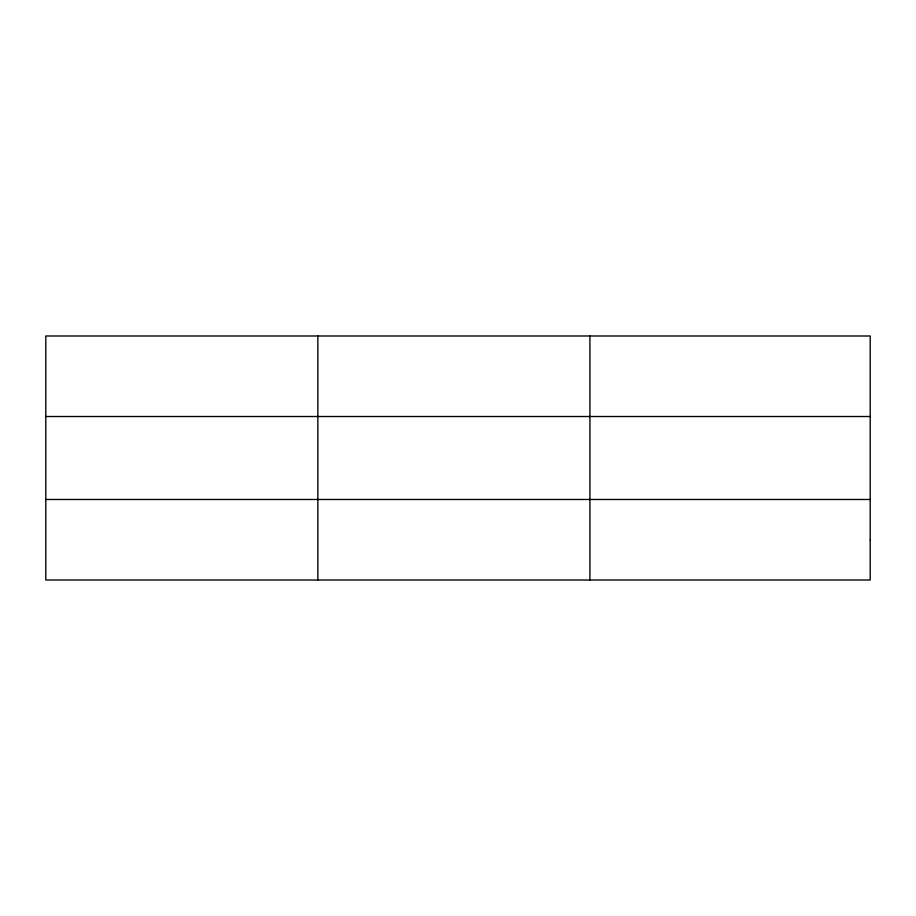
<?xml version="1.0" encoding="UTF-8"?>
<svg xmlns="http://www.w3.org/2000/svg" width="916" height="916" viewBox="0 0 916 916"><rect width="100%" height="100%" fill="white"/><g stroke="black" fill="none" stroke-linecap="round" stroke-linejoin="round"><path stroke-width="1.37" d="M317.852 335.989L317.852 580.011M589.904 335.989L589.904 580.011M45.8 416.517L870.2 416.517M45.8 499.483L870.2 499.483M870.2 539.753L870.2 580.011L45.8 580.011L45.8 335.989L870.2 335.989L870.2 539.753"/></g></svg>
